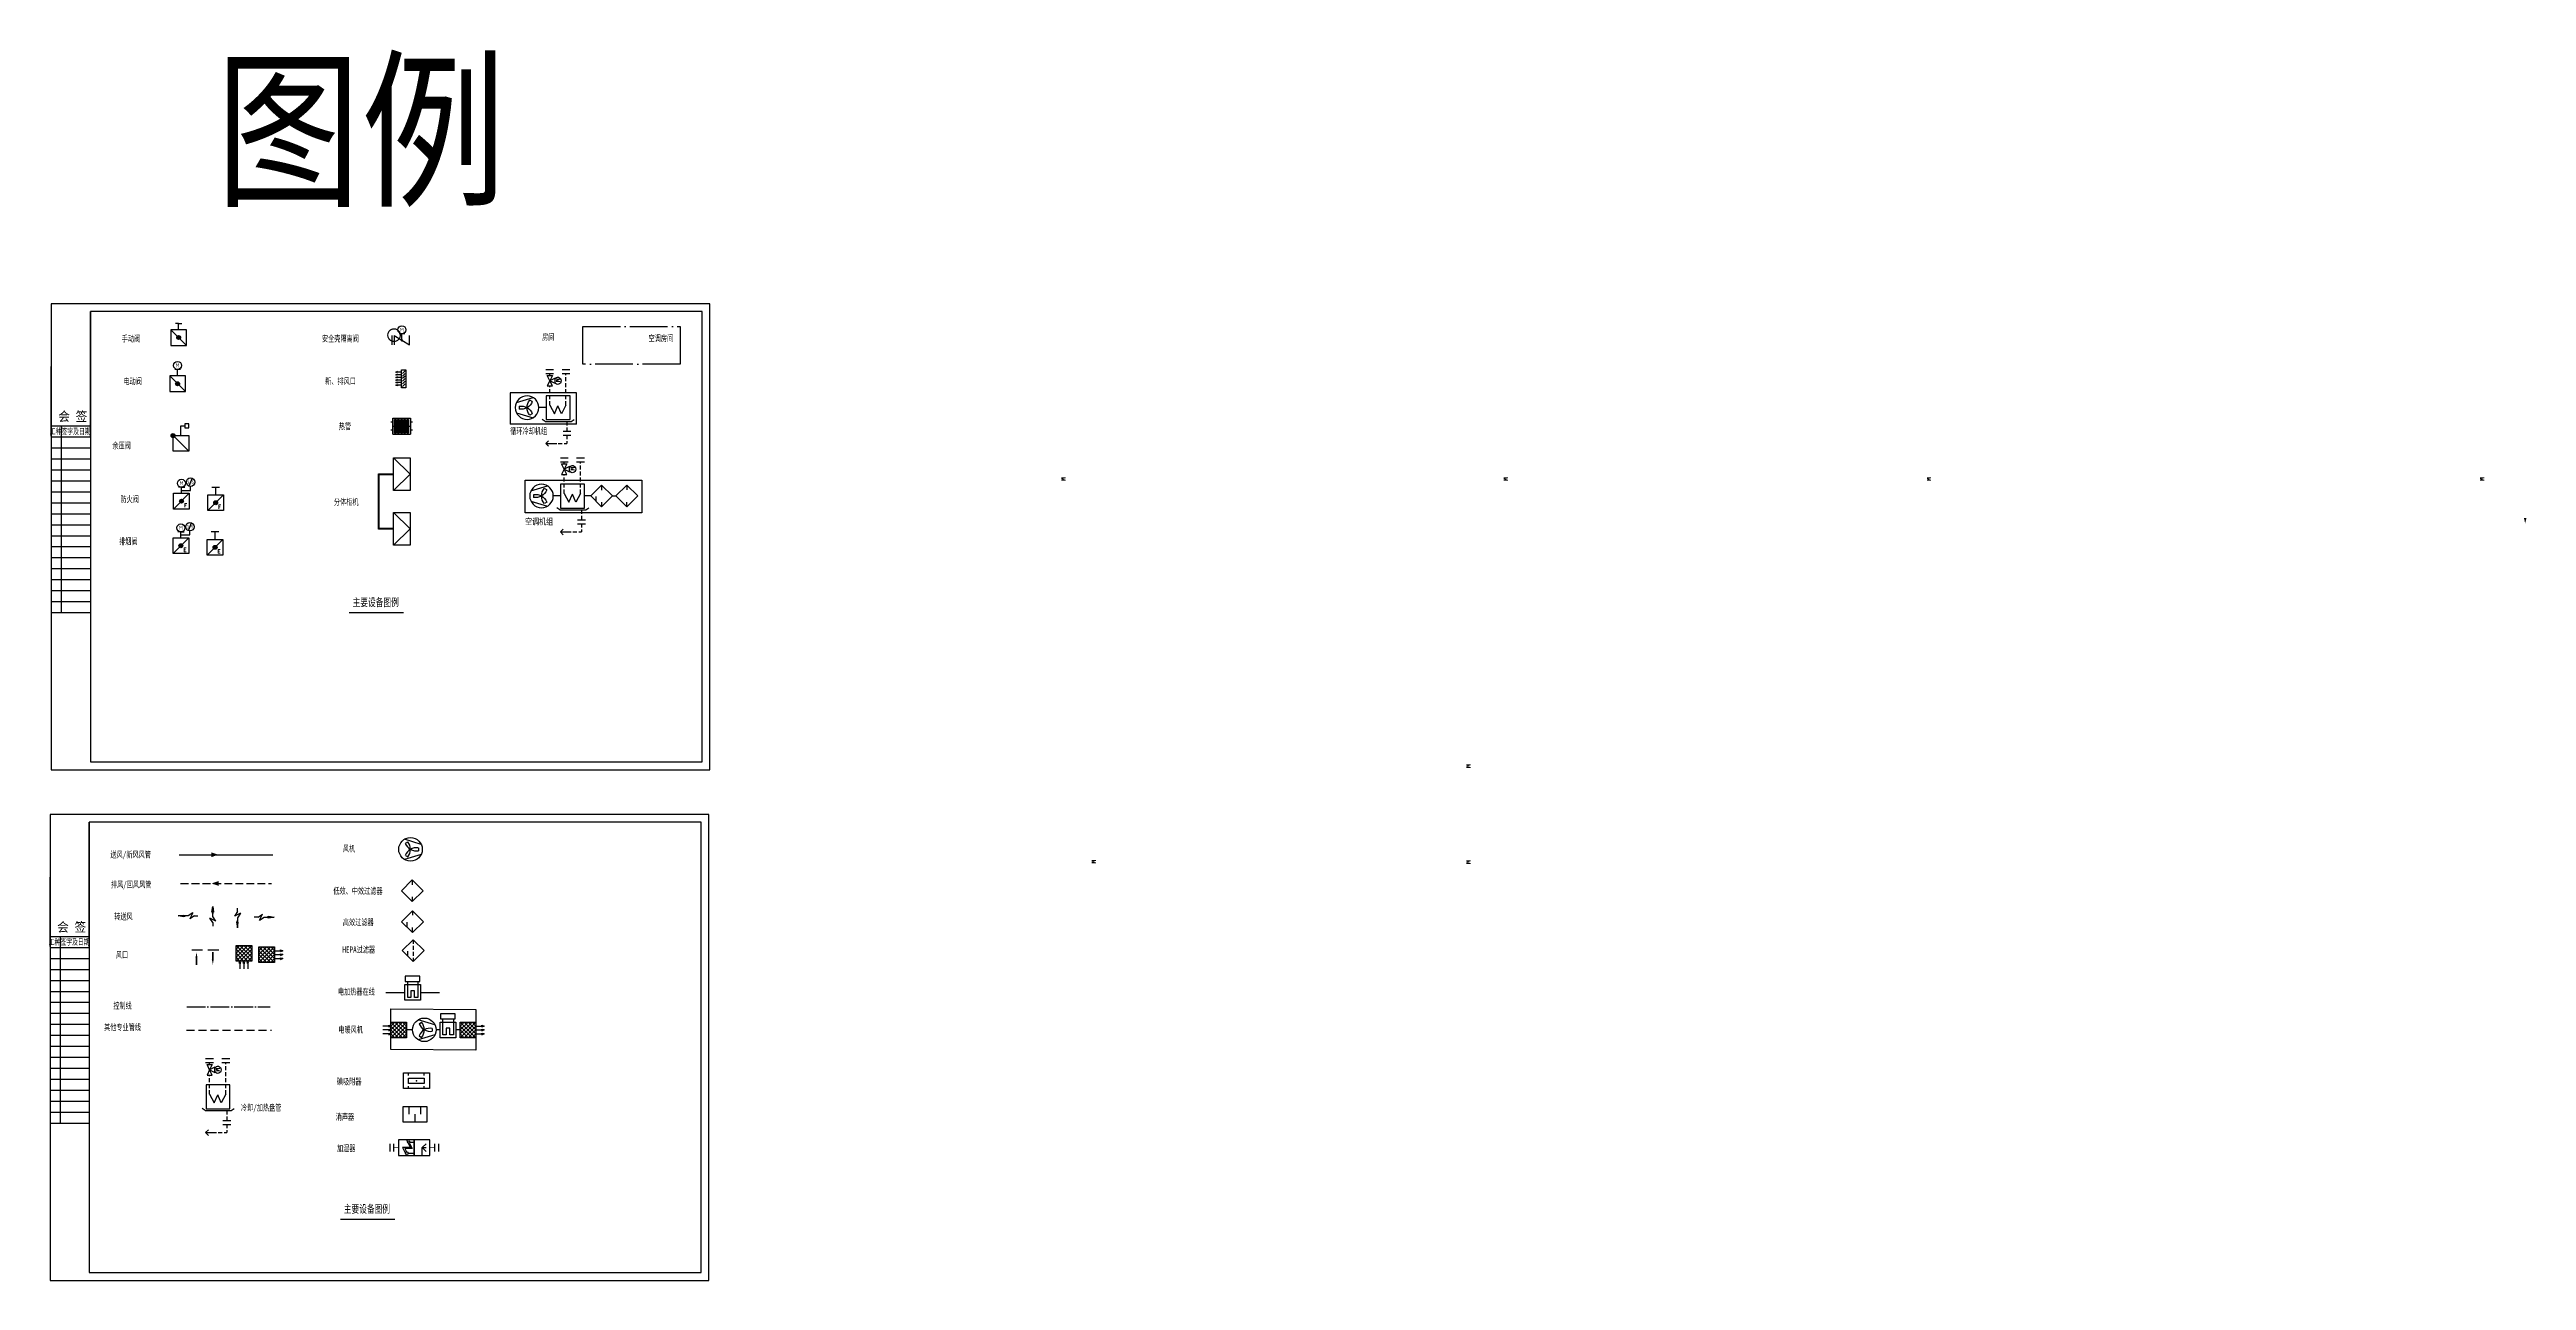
# Model space of a CAD drawing. Header units: inches. Extents: x 1044 to 2623, y -766 to 18.
import ezdxf
from ezdxf.enums import TextEntityAlignment as Align

# ---------------------------------------------------------------- set-up
doc = ezdxf.new("R2010")
doc.units = ezdxf.units.IN
for name, pattern in [('ACAD_ISO04W100', [30, 24, -3, 0, -3]), ('DASHEDX2', [38.1, 25.4, -12.7]), ('DASHEDX3', [7, 5, -2]), ('DASHEDX5', [6, 4, -2])]:
    doc.linetypes.add(name, pattern=pattern)
for name, color, linetype in [('00', 1, 'Continuous'), ('05Basic', 3, 'Continuous'), ('1', 7, 'Continuous'), ('BORDER', 7, 'Continuous'), ('DUCT', 1, 'Continuous'), ('INST', 7, 'Continuous'), ('SB', 3, 'Continuous'), ('TBasic', 2, 'Continuous'), ('V-TXT1', 2, 'Continuous'), ('土建', 4, 'Continuous'), ('通风设备', 3, 'Continuous')]:
    doc.layers.add(name, color=color, linetype=linetype)
doc.styles.add('HW', font='wromans.shx', dxfattribs={"bigfont": 'hztxtc.shx'})
doc.styles.add('HZ', font='txt_____.ttf', dxfattribs={"width": 0.7, "bigfont": 'HZTXT'})
doc.styles.add('ISOCP', font='isocpeur.ttf')
doc.styles.add('ROMAND', font='romand__.ttf', dxfattribs={"width": 0.7, "bigfont": 'OCHINESE.shx'})
doc.styles.add('romans', font='romans.shx', dxfattribs={"width": 0.7, "bigfont": 'hz.shx'})
doc.styles.add('宋体', font='', dxfattribs={"width": 0.7})
doc.styles.get('宋体').set_extended_font_data('SimSun')

# ---------------------------------------------------------------- blocks, each defined once
blk = doc.blocks.new('会签')
at = {"color": 0, "transparency": 33554687}
for p, q in [((3629.7, -1305.7), (3604.7, -1305.7)), ((3611.4, -1424.7), (3611.4, -1305.7)), ((3629.7, -1312.7), (3604.7, -1312.7)), ((3629.7, -1319.7), (3604.7, -1319.7)), ((3629.7, -1326.7), (3604.7, -1326.7)), ((3629.7, -1333.7), (3604.7, -1333.7)), ((3629.7, -1340.7), (3604.7, -1340.7)), ((3629.7, -1347.7), (3604.7, -1347.7)), ((3629.7, -1354.7), (3604.7, -1354.7)), ((3629.7, -1361.7), (3604.7, -1361.7)), ((3629.7, -1368.7), (3604.7, -1368.7)), ((3629.7, -1375.7), (3604.7, -1375.7)), ((3629.7, -1382.7), (3604.7, -1382.7)), ((3629.7, -1389.7), (3604.7, -1389.7)), ((3629.7, -1396.7), (3604.7, -1396.7)), ((3629.7, -1403.7), (3604.7, -1403.7)), ((3629.7, -1410.7), (3604.7, -1410.7)), ((3629.7, -1417.7), (3604.7, -1417.7)), ((3629.7, -1424.7), (3604.7, -1424.7))]:
    blk.add_line(p, q, dxfattribs=at)
for s, height, style, width, p in [('工种签字及日期', 3.8, 'ROMAND', 0.7, (3616.9, -1310.9)), ('会 签  ', 6, 'HZ', 0.9, (3622.2, -1302.5))]:
    blk.add_text(s, height=height, dxfattribs=dict(at, style=style, width=width)).set_placement(p, align=Align.CENTER)
blk = doc.blocks.new('ms1862')
at = {"color": 0, "transparency": 33554687}
for p, q in [((0, 5), (10, 5)), ((0, 2.5), (2.5, 5)), ((0, 0), (5, 5)), ((0, -2.5), (7.5, 5)), ((0, -5), (10, 5)), ((0, 5), (10, -5)), ((0, -5), (0, 5)), ((0, 2.5), (0, 5)), ((0, 2.5), (0, 5)), ((0, 2.5), (7.5, -5)), ((0, 0), (5, -5)), ((10, -2.5), (2.5, 5)), ((2.5, -5), (10, 2.5)), ((5, 5), (10, 0)), ((5, -5), (10, 0)), ((7.5, 5), (10, 2.5)), ((10, 5), (10, -5)), ((10, 2.5), (15, 2.5)), ((10, 0), (15, 0)), ((13.75, 3), (15, 2.5)), ((13.75, 2.5), (13.75, 3)), ((13.75, 2), (15, 2.5)), ((13.75, 2.5), (13.75, 2)), ((13.75, 0.5), (15, 0)), ((13.75, 0), (13.75, 0.5)), ((13.75, 0), (13.75, -0.5)), ((13.75, -0.5), (15, 0)), ((0, -2.5), (2.5, -5)), ((10, -5), (0, -5)), ((7.5, -5), (10, -2.5)), ((10, -2.5), (15, -2.5)), ((13.75, -2), (15, -2.5)), ((13.75, -2.5), (13.75, -2)), ((13.75, -3), (15, -2.5)), ((13.75, -2.5), (13.75, -3))]:
    blk.add_line(p, q, dxfattribs=at)
for p in [(10, 0), (15, 2.5), (15, 0), (10, -2.5), (15, -2.5)]:
    blk.add_point(p, dxfattribs=at)
blk = doc.blocks.new('ms1861')
at = {"color": 0, "transparency": 33554687}
for p, q in [((0, 5), (10, -5)), ((0, -5), (10, 5)), ((0, -2.5), (7.5, 5)), ((0, 0), (5, 5)), ((0, 2.5), (2.5, 5)), ((0, 5), (10, 5)), ((0, -5), (0, 5)), ((0, 2.5), (0, 5)), ((0, 2.5), (0, 5)), ((0, 2.5), (7.5, -5)), ((0, 0), (5, -5)), ((10, -2.5), (2.5, 5)), ((2.5, -5), (10, 2.5)), ((5, 5), (10, 0)), ((5, -5), (10, 0)), ((7.5, 5), (10, 2.5)), ((10, 5), (10, -5)), ((11.25, 3), (10, 2.5)), ((10, 2.5), (15, 2.5)), ((11.25, 2), (10, 2.5)), ((11.25, 0.5), (10, 0)), ((10, 0), (15, 0)), ((11.25, -0.5), (10, 0)), ((11.25, 2.5), (11.25, 3)), ((11.25, 2.5), (11.25, 2)), ((11.25, 0), (11.25, 0.5)), ((11.25, 0), (11.25, -0.5)), ((0, -2.5), (2.5, -5)), ((10, -5), (0, -5)), ((7.5, -5), (10, -2.5)), ((11.25, -2), (10, -2.5)), ((10, -2.5), (15, -2.5)), ((11.25, -3), (10, -2.5)), ((11.25, -2.5), (11.25, -2)), ((11.25, -2.5), (11.25, -3))]:
    blk.add_line(p, q, dxfattribs=at)
for p in [(10, 2.5), (10, 0), (10, -2.5)]:
    blk.add_point(p, dxfattribs=at)
blk = doc.blocks.new('ms1008_k01')
at = {"color": 0, "transparency": 33554687}
for p, q in [((-3.2, 6.8), (-6.4, -3.9)), ((-0.9, 5), (0.9, 5)), ((3.2, 6.8), (6.4, -3.9)), ((-3.9, -3.3), (-4.8, -1.8)), ((3.9, -3.3), (4.8, -1.8))]:
    blk.add_line(p, q, dxfattribs=at)
blk.add_circle((0, 0), 7.5, dxfattribs=at)
for centre, start, end in [((0, -7.5), 90.369, 129.9804), ((-6.5, 3.7), 290.792, 330.369), ((6.5, 3.7), 170.2818, 209.8588), ((-6.5, 3.8), 329.8588, 9.4702), ((0, -7.5), 50.0196, 89.631), ((6.5, 3.7), 209.631, 249.208)]:
    blk.add_arc(centre, 7.5, start, end, dxfattribs=at)
blk = doc.blocks.new('ms1840_k01')
at = {"color": 0, "transparency": 33554687}
for p, q in [((-12.5, 7.5), (12.5, 7.5)), ((-12.5, -7.5), (-12.5, 7.5)), ((-7.5, 5), (-7.5, 7.5)), ((-7.5, 2.5), (7.5, 2.5)), ((-7.5, -2.5), (-7.5, 2.5)), ((7.5, 5), (7.5, 7.5)), ((7.5, 2.5), (7.5, -2.5)), ((12.5, 7.5), (12.5, -7.5)), ((12.5, -7.5), (-12.5, -7.5)), ((7.5, -2.5), (-7.5, -2.5)), ((-7.5, -7.5), (-7.5, -5)), ((7.5, -7.5), (7.5, -5))]:
    blk.add_line(p, q, dxfattribs=at)
blk.add_point((0, 0), dxfattribs=at)
blk = doc.blocks.new('ms0781_k02')
at = {"color": 0, "transparency": 33554687}
for p, q in [((-5, 7.5), (5, 7.5)), ((-5, -7.5), (-5, 7.5)), ((-5, 0), (0, 0)), ((0, 3.75), (5, 3.75)), ((5, 7.5), (5, -7.5)), ((5, -7.5), (-5, -7.5)), ((0, -3.75), (5, -3.75))]:
    blk.add_line(p, q, dxfattribs=at)
blk = doc.blocks.new('ms1845_k02')
at = {"color": 0, "transparency": 33554687}
for p, q in [((5, 5), (-5, 5)), ((-5, 5), (-5, -5)), ((-5, 0), (0, 0)), ((0, 0), (-2.5, -2.5)), ((0, 0), (2.5, -2.5)), ((0, 0), (0, -2.5)), ((5, 0), (5, 5)), ((5, -5), (5, 0)), ((-5, -5), (5, -5))]:
    blk.add_line(p, q, dxfattribs=at)
blk = doc.blocks.new('ms1846_k50')
at = {"color": 0, "transparency": 33554687}
for p, q in [((5, 5), (-5, 5)), ((-5, 5), (-5, -5)), ((0, 2.5), (-5, 0)), ((-0.5, 1), (-2.75, 0)), ((-0.5, -3.75), (-0.5, 1)), ((0, -2.5), (0, 2.5)), ((5, 0), (0, -2.51)), ((5, -5), (5, 5)), ((-5, -5), (5, -5)), ((-3.5, -1), (-3.5, -5)), ((2.75, -2), (-0.5, -3.75)), ((3.5, -2.25), (3.5, -5))]:
    blk.add_line(p, q, dxfattribs=at)
for centre, radius in [((-3.5, -0.25), 0.791), ((3.5, -1.5), 0.75)]:
    blk.add_circle(centre, radius, dxfattribs=at)
blk = doc.blocks.new('ms0205')
at = {"color": 0, "transparency": 33554687}
for p, q in [((-1.25, 2.5), (-1.25, -2.5)), ((1.25, 2.5), (1.25, -2.5))]:
    blk.add_line(p, q, dxfattribs=at)
blk = doc.blocks.new('ms0421')
for p, q in [((0, 6.25), (2.5, 6.25)), ((0, 0), (0, 6.25)), ((2.5, 7.5), (2.5, 5)), ((5, 7.5), (2.5, 7.5)), ((2.5, 5), (5, 5)), ((5, 5), (5, 7.5))]:
    blk.add_line(p, q)
blk = doc.blocks.new('ms1821_k08')
at = {"color": 0, "transparency": 33554687}
for p, q in [((-5, 5), (5, -5)), ((-5, 5), (5, 5)), ((-5, -5), (-5, 5)), ((5, 5), (5, -5)), ((5, -5), (-5, -5))]:
    blk.add_line(p, q, dxfattribs=at)
for radius in [1.25, 1.12, 1, 0.875, 0.75, 0.625, 0.5, 0.375, 0.25, 0.125]:
    blk.add_circle((-5, 5), radius, dxfattribs=at)
blk.add_blockref('ms0421', (0, 5))
blk = doc.blocks.new('ms1401')
at = {"color": 0, "transparency": 33554687}
for p, q in [((10, 0), (0, 0)), ((7.5, 2.5), (10, 0)), ((10, 0), (7.5, -2.5))]:
    blk.add_line(p, q, dxfattribs=at)
blk = doc.blocks.new('A$C429442C1')
blk.add_hatch(color=256).paths.add_polyline_path([(1.5, 0.8, 1), (0, 0.8, 1)], is_closed=False)

msp = doc.modelspace()

# ---------------------------------------------------------------- hatches: boundary and pattern name
h = msp.add_hatch(color=256)
h.paths.add_polyline_path([(2623.4, -280.5), (2622.6, -283.8), (2622.6, -280.5)], is_closed=False)
h.paths.add_polyline_path([(2622.6, -280.5), (2622.6, -283.8), (2621.8, -280.5)], is_closed=False)

# ---------------------------------------------------------------- linework, layer by layer
at = {"color": 3, "linetype": 'DASHEDX2', "ltscale": 0.1}
for p, q in [((1363.3, -189.6), (1363.3, -188.4)), ((1363.3, -189.6), (1363.3, -188.4)), ((1373.7, -208.5), (1373.7, -188.4)), ((1363.3, -208.5), (1363.3, -196.3)), ((1374.3, -218.9), (1374.3, -225.2)), ((1368.8, -232.9), (1374.3, -232.9)), ((1374.3, -227.7), (1374.3, -232.9)), ((1372.6, -245.9), (1372.6, -244.7)), ((1372.6, -245.9), (1372.6, -244.7)), ((1372.6, -264.8), (1372.6, -252.6)), ((1383, -264.8), (1383, -244.7)), ((1383.6, -275.2), (1383.6, -281.5)), ((1383.6, -284), (1383.6, -289.2)), ((1378, -289.2), (1383.6, -289.2)), ((1146.5, -628.8), (1146.5, -627.5)), ((1146.5, -628.8), (1146.5, -627.5)), ((1156.9, -647.6), (1156.9, -627.5)), ((1146.5, -647.6), (1146.5, -635.4)), ((1157.5, -658), (1157.5, -664.3)), ((1152, -672.1), (1157.5, -672.1)), ((1157.5, -666.8), (1157.5, -672.1))]:
    msp.add_line(p, q, dxfattribs=at)
at = {"color": 3}
for p, q in [((1376.3, -202.5), (1361.1, -202.5)), ((1361.1, -202.5), (1361.1, -217.7)), ((1376.3, -217.7), (1376.3, -202.5)), ((1360.5, -218.9), (1358.6, -217.6)), ((1360.5, -218.9), (1377, -218.9)), ((1361.1, -217.7), (1376.3, -217.7)), ((1363.3, -208.5), (1366.3, -214)), ((1366.3, -214), (1368.5, -209)), ((1370.8, -214), (1368.5, -209)), ((1373.7, -208.5), (1370.8, -214)), ((1377, -218.9), (1378.9, -217.6)), ((1254.1, -287.6), (1254.1, -252.2)), ((1254.1, -252.2), (1263.7, -252.2)), ((1263.7, -242.1), (1274.4, -252.4)), ((1274.4, -252.4), (1263.7, -262.8)), ((1254.6, -287.1), (1254.6, -252.7)), ((1254.6, -252.7), (1263.7, -252.7)), ((1385.5, -258.8), (1370.3, -258.8)), ((1370.3, -258.8), (1370.3, -274.1)), ((1372.6, -264.8), (1375.5, -270.3)), ((1375.5, -270.3), (1377.8, -265.3)), ((1380, -270.3), (1377.8, -265.3)), ((1383, -264.8), (1380, -270.3)), ((1385.5, -274.1), (1385.5, -258.8)), ((1263.7, -277), (1274.4, -287.3)), ((1369.7, -275.2), (1367.8, -274)), ((1369.7, -275.2), (1386.3, -275.2)), ((1370.3, -274.1), (1385.5, -274.1)), ((1386.3, -275.2), (1388.2, -274)), ((1263.7, -287.6), (1254.1, -287.6)), ((1263.7, -287.1), (1254.6, -287.1)), ((1274.4, -287.3), (1263.7, -297.7)), ((1159.5, -641.6), (1144.3, -641.6)), ((1144.3, -641.6), (1144.3, -656.9)), ((1159.5, -656.9), (1159.5, -641.6)), ((1143.7, -658), (1141.8, -656.8)), ((1143.7, -658), (1160.2, -658)), ((1144.3, -656.9), (1159.5, -656.9)), ((1146.5, -647.6), (1149.5, -653.2)), ((1149.5, -653.2), (1151.7, -648.1)), ((1154, -653.2), (1151.7, -648.1)), ((1156.9, -647.6), (1154, -653.2)), ((1160.2, -658), (1162.2, -656.8))]:
    msp.add_line(p, q, dxfattribs=at)
for p, q in [((1363.3, -193), (1361.7, -189.6)), ((1361.7, -189.6), (1365, -189.6)), ((1363.3, -193), (1361.7, -196.3)), ((1361.7, -196.3), (1365, -196.3)), ((1365, -189.6), (1363.3, -193)), ((1366.7, -191.3), (1363.3, -193)), ((1365, -196.3), (1363.3, -193)), ((1363.3, -193), (1366.7, -194.6)), ((1366.7, -194.8), (1366.7, -191.1)), ((1372.6, -249.3), (1370.9, -245.9)), ((1370.9, -245.9), (1374.2, -245.9)), ((1372.6, -249.3), (1370.9, -252.6)), ((1370.9, -252.6), (1374.2, -252.6)), ((1374.2, -245.9), (1372.6, -249.3)), ((1375.9, -247.6), (1372.6, -249.3)), ((1374.2, -252.6), (1372.6, -249.3)), ((1372.6, -249.3), (1375.9, -250.9)), ((1375.9, -251.1), (1375.9, -247.4)), ((1146.5, -632.1), (1144.9, -628.8)), ((1144.9, -628.8), (1148.2, -628.8)), ((1148.2, -628.8), (1146.5, -632.1)), ((1149.9, -630.4), (1146.5, -632.1)), ((1149.9, -633.9), (1149.9, -630.2)), ((1146.5, -632.1), (1144.9, -635.4)), ((1144.9, -635.4), (1148.2, -635.4)), ((1148.2, -635.4), (1146.5, -632.1)), ((1146.5, -632.1), (1149.9, -633.8))]:
    msp.add_line(p, q)
at = {"color": 1}
for p, q in [((1126.5, -534), (1130.1, -533.5)), ((1132.8, -534), (1126.5, -534)), ((1130.1, -534.6), (1126.5, -534)), ((1130.1, -533.5), (1130.1, -534.6)), ((1135.8, -532.1), (1132.8, -534)), ((1135.8, -532.1), (1133.9, -535.9)), ((1136.8, -534), (1133.9, -535.9)), ((1136.8, -534), (1139.1, -534)), ((1150.5, -537.3), (1146.6, -535.4)), ((1148.5, -538.3), (1146.6, -535.4)), ((1147.9, -531.7), (1148.5, -528)), ((1149, -531.7), (1147.9, -531.7)), ((1148.5, -534.4), (1148.5, -528)), ((1148.5, -528), (1149, -531.7)), ((1150.5, -537.3), (1148.5, -534.4)), ((1164.3, -531.3), (1162.3, -534.2)), ((1166.2, -532.3), (1162.3, -534.2)), ((1164.3, -531.3), (1164.3, -529)), ((1166.2, -532.3), (1164.3, -535.2)), ((1164.3, -535.2), (1164.3, -541.6)), ((1177.4, -534.9), (1175, -534.9)), ((1177.4, -534.9), (1180.3, -532.9)), ((1178.4, -536.8), (1180.3, -532.9)), ((1178.4, -536.8), (1181.3, -534.9)), ((1181.3, -534.9), (1187.7, -534.9)), ((1184, -535.4), (1184, -534.2)), ((1184, -534.2), (1187.7, -534.9)), ((1187.7, -534.9), (1184, -535.4)), ((1148.5, -538.3), (1148.5, -540.6)), ((1164.8, -537.9), (1163.7, -537.9)), ((1163.7, -537.9), (1164.3, -541.6)), ((1164.3, -541.6), (1164.8, -537.9))]:
    msp.add_line(p, q, dxfattribs=at)
at = {"color": 3}
for points in [[(1263.7, -242.1), (1274.4, -242.1), (1274.4, -262.8), (1263.7, -262.8)], [(1263.7, -277), (1274.4, -277), (1274.4, -297.7), (1263.7, -297.7)]]:
    msp.add_lwpolyline(points, close=True, dxfattribs=at)
msp.add_lwpolyline([(1347.6, -256.4), (1422.1, -256.4), (1422.1, -277.2), (1347.6, -277.2)], close=True)
at = {"extrusion": (0, 0, -1)}
for centre in [(1368.5, -193), (1377.8, -249.3), (1151.8, -632.1)]:
    msp.add_ellipse(centre, major_axis=(0, -2.29), ratio=0.910813, start_param=2.028242, end_param=7.396536, dxfattribs=at)
at = {"color": 1}
for points in [[(1147.6, -493.5), (1147.6, -496.6), (1152, -495)], [(1152.3, -511.8), (1152.3, -514.9), (1147.9, -513.3)], [(1130.1, -533.5), (1130.1, -534.5), (1126.5, -534)], [(1131.1, -533.4), (1131.1, -534.7), (1127.4, -534)], [(1149.2, -532.6), (1147.9, -532.6), (1148.5, -528.9)], [(1149, -531.7), (1148, -531.7), (1148.5, -528)], [(1183.1, -535.5), (1183.1, -534.2), (1186.7, -534.9)], [(1184, -535.4), (1184, -534.4), (1187.7, -534.9)], [(1164.9, -537), (1163.6, -537), (1164.3, -540.7)], [(1164.8, -537.9), (1163.8, -537.9), (1164.3, -541.6)], [(1138.8, -560.9), (1137.5, -560.9), (1138.2, -557.2)], [(1149.2, -561.4), (1147.9, -561.4), (1148.6, -565.1)]]:
    msp.add_solid(points, dxfattribs=at)
at = {"layer": '00', "color": 1, "linetype": 'Continuous'}
for p, q in [((1070.5, -228.2), (1070.5, -148.9)), ((1069.8, -553.6), (1069.8, -474.3))]:
    msp.add_line(p, q, dxfattribs=at)
at = {"layer": '1', "color": 7, "linetype": 'Continuous'}
for points in [[(1045.5, -228.2), (1045.5, -183.9)], [(1044.8, -553.6), (1044.8, -509.3)]]:
    msp.add_lwpolyline(points, dxfattribs=at)
at = {"layer": 'BORDER', "color": 7, "linetype": 'Continuous'}
for points in [[(1045.5, -440.9), (1465.5, -440.9), (1465.5, -143.9), (1045.5, -143.9)], [(1044.8, -766.3), (1464.8, -766.3), (1464.8, -469.3), (1044.8, -469.3)]]:
    msp.add_lwpolyline(points, close=True, dxfattribs=at)
at = {"layer": 'BORDER', "color": 1, "linetype": 'Continuous'}
for points in [[(1070.5, -435.9), (1460.5, -435.9), (1460.5, -148.9), (1070.5, -148.9)], [(1069.8, -761.3), (1459.8, -761.3), (1459.8, -474.3), (1069.8, -474.3)]]:
    msp.add_lwpolyline(points, close=True, dxfattribs=at)
at = {"layer": 'DUCT', "color": 1, "linetype": 'ByBlock'}
for p, q in [((1138.2, -560.9), (1138.2, -565.2)), ((1148.5, -561.4), (1148.5, -557.1))]:
    msp.add_line(p, q, dxfattribs=at)
at = {"layer": 'DUCT', "color": 2, "linetype": 'ACAD_ISO04W100', "ltscale": 0.5}
msp.add_line((1132, -591.9), (1185.2, -591.9), dxfattribs=at)
at = {"layer": 'DUCT', "color": 3, "linetype": 'DASHEDX2', "ltscale": 0.2}
msp.add_line((1131.9, -606.8), (1186, -606.8), dxfattribs=at)
at = {"layer": 'DUCT', "color": 1, "linetype": 'ByBlock'}
for points in [[(1127.2, -495.1), (1186.9, -495.1)], [(1135.2, -555.7), (1142.1, -555.7)], [(1135.2, -555.7), (1142.1, -555.7)], [(1138.2, -565.2), (1138.2, -560.9)], [(1145.5, -555.7), (1152.5, -555.7)], [(1145.5, -555.7), (1152.5, -555.7)], [(1148.5, -557.1), (1148.5, -561.4)]]:
    msp.add_lwpolyline(points, dxfattribs=at)
at = {"layer": 'DUCT', "color": 1, "linetype": 'DASHEDX3'}
msp.add_lwpolyline([(1128, -513.3), (1186, -513.3)], dxfattribs=at)
at = {"layer": 'INST', "color": 1}
for p, q in [((1361.1, -210.1), (1356.4, -210.1)), ((1370.3, -266.4), (1365.6, -266.4)), ((1389.5, -266.4), (1385.5, -266.4)), ((1403.4, -266.4), (1405.5, -266.4))]:
    msp.add_line(p, q, dxfattribs=at)
at = {"layer": 'V-TXT1'}
for p, q in [((1235.4, -340.6), (1270.1, -340.6)), ((1229.9, -727.2), (1264.5, -727.2))]:
    msp.add_line(p, q, dxfattribs=at)
at = {"layer": '土建', "color": 0, "linetype": 'ACAD_ISO04W100', "transparency": 33554687}
for p, q in [((1384.4, -182.4), (1384.4, -158.3)), ((1384.4, -158.3), (1446.4, -158.3)), ((1446.4, -158.3), (1446.4, -182.4)), ((1446.4, -182.4), (1384.4, -182.4))]:
    msp.add_line(p, q, dxfattribs=at)
at = {"layer": '通风设备', "color": 3, "linetype": 'Continuous'}
for p, q in [((1126.8, -156.5), (1124.7, -156.5)), ((1126.8, -156.5), (1128.9, -156.5)), ((1121.8, -160.4), (1121.8, -170.4)), ((1121.8, -160.4), (1131.8, -170.4)), ((1131.8, -160.4), (1121.8, -160.4)), ((1121.8, -170.4), (1131.8, -170.4)), ((1131.8, -170.4), (1131.8, -160.4)), ((1121.1, -189.9), (1121.1, -199.9)), ((1121.1, -189.9), (1131.1, -199.9)), ((1131.1, -189.9), (1121.1, -189.9)), ((1121.1, -199.9), (1131.1, -199.9)), ((1131.1, -199.9), (1131.1, -189.9)), ((1128.6, -260.8), (1126.6, -260.8)), ((1128.6, -260.8), (1130.7, -260.8)), ((1128.2, -289.2), (1126.2, -289.2)), ((1128.2, -289.2), (1130.3, -289.2))]:
    msp.add_line(p, q, dxfattribs=at)
at = {"layer": '通风设备', "color": 3}
for p, q in [((1126.8, -160.4), (1126.8, -156.5)), ((1262.9, -170.1), (1262.9, -164.1)), ((1264.1, -164.1), (1264.1, -170.1)), ((1264.1, -164.2), (1273.9, -170.1)), ((1269.1, -163.1), (1267.4, -163.1)), ((1269.1, -167.2), (1269.1, -163.1)), ((1270.9, -163.1), (1269.1, -163.1)), ((1273.9, -170.1), (1273.9, -164.1)), ((1126.1, -185.7), (1124.4, -185.7)), ((1126.1, -189.9), (1126.1, -185.7)), ((1127.9, -185.7), (1126.1, -185.7)), ((1266.3, -187.1), (1265.5, -187.5)), ((1268.2, -187.5), (1265.5, -187.5)), ((1266.3, -187.8), (1265.5, -187.5)), ((1266.3, -188.8), (1265.5, -189.1)), ((1268.2, -189.1), (1265.5, -189.1)), ((1266.3, -189.5), (1265.5, -189.1)), ((1266.3, -187.5), (1266.3, -187.1)), ((1266.3, -187.5), (1266.3, -187.8)), ((1266.3, -189.1), (1266.3, -188.8)), ((1266.3, -189.1), (1266.3, -189.5)), ((1268.8, -185.9), (1271.7, -185.9)), ((1268.8, -197.4), (1268.8, -185.9)), ((1271.1, -186.6), (1269.4, -188.3)), ((1271.1, -188.3), (1269.4, -190)), ((1271.7, -185.9), (1271.7, -197.4)), ((1266.3, -190.5), (1265.5, -190.8)), ((1268.2, -190.8), (1265.5, -190.8)), ((1266.3, -191.1), (1265.5, -190.8)), ((1266.3, -192.1), (1265.5, -192.5)), ((1268.2, -192.5), (1265.5, -192.5)), ((1266.3, -192.8), (1265.5, -192.5)), ((1266.3, -193.8), (1265.5, -194.1)), ((1268.2, -194.1), (1265.5, -194.1)), ((1266.3, -194.5), (1265.5, -194.1)), ((1266.3, -195.5), (1265.5, -195.8)), ((1268.2, -195.8), (1265.5, -195.8)), ((1266.3, -196.1), (1265.5, -195.8)), ((1266.3, -190.8), (1266.3, -190.5)), ((1266.3, -190.8), (1266.3, -191.1)), ((1266.3, -192.5), (1266.3, -192.1)), ((1266.3, -192.5), (1266.3, -192.8)), ((1266.3, -194.1), (1266.3, -193.8)), ((1266.3, -194.1), (1266.3, -194.5)), ((1266.3, -195.8), (1266.3, -195.5)), ((1266.3, -195.8), (1266.3, -196.1)), ((1271.7, -197.4), (1268.8, -197.4)), ((1271.1, -190), (1269.4, -191.6)), ((1271.1, -191.6), (1269.4, -193.3)), ((1271.1, -193.3), (1269.4, -195)), ((1271.1, -195), (1269.4, -196.6)), ((1338.2, -200.6), (1338.2, -220.7)), ((1380.5, -200.6), (1338.2, -200.6)), ((1380.5, -220.7), (1380.5, -200.6)), ((1263.4, -216.7), (1274.6, -216.7)), ((1263.4, -227.1), (1263.4, -216.7)), ((1264.4, -226.3), (1264.4, -217.6)), ((1264.4, -217.6), (1264.4, -226.3)), ((1265.4, -217.6), (1264.4, -217.6)), ((1265.4, -226.3), (1265.4, -217.6)), ((1265.4, -217.6), (1265.4, -226.3)), ((1266.4, -226.3), (1266.4, -217.6)), ((1266.4, -217.6), (1266.4, -226.3)), ((1267.4, -217.6), (1266.4, -217.6)), ((1267.4, -226.3), (1267.4, -217.6)), ((1267.4, -217.6), (1267.4, -226.3)), ((1268.4, -226.3), (1268.4, -217.6)), ((1268.4, -217.6), (1268.4, -226.3)), ((1269.4, -217.6), (1268.4, -217.6)), ((1269.4, -226.3), (1269.4, -217.6)), ((1269.4, -217.6), (1269.4, -226.3)), ((1270.4, -226.3), (1270.4, -217.6)), ((1270.4, -217.6), (1270.4, -226.3)), ((1271.4, -217.6), (1270.4, -217.6)), ((1271.4, -226.3), (1271.4, -217.6)), ((1271.4, -217.6), (1271.4, -226.3)), ((1272.4, -226.3), (1272.4, -217.6)), ((1272.4, -217.6), (1272.4, -226.3)), ((1273.4, -217.6), (1272.4, -217.6)), ((1273.4, -226.3), (1273.4, -217.6)), ((1273.4, -217.6), (1273.4, -226.3)), ((1274.6, -216.7), (1274.6, -227.1)), ((1380.5, -220.7), (1338.2, -220.7)), ((1263.4, -227.1), (1274.6, -227.1)), ((1265.4, -226.3), (1264.4, -226.3)), ((1267.4, -226.3), (1266.4, -226.3)), ((1269.4, -226.3), (1268.4, -226.3)), ((1271.4, -226.3), (1270.4, -226.3)), ((1273.4, -226.3), (1272.4, -226.3)), ((1123.6, -264.7), (1133.6, -264.7)), ((1123.6, -274.7), (1133.6, -264.7)), ((1123.6, -274.7), (1123.6, -264.7)), ((1128.6, -264.7), (1128.6, -260.8)), ((1128.6, -262.8), (1134.4, -262.8)), ((1135.2, -255.4), (1133.5, -259.8)), ((1133.6, -264.7), (1133.6, -274.7)), ((1134.4, -262.8), (1134.4, -260.3)), ((1145.4, -265.7), (1155.4, -265.7)), ((1145.4, -275.7), (1155.4, -265.7)), ((1145.4, -275.7), (1145.4, -265.7)), ((1147.9, -260.7), (1152.9, -260.7)), ((1150.4, -265.7), (1150.4, -260.7)), ((1155.4, -265.7), (1155.4, -275.7)), ((1133.6, -274.7), (1123.6, -274.7)), ((1134.8, -283.8), (1133.1, -288.2)), ((1155.4, -275.7), (1145.4, -275.7)), ((1123.2, -293.1), (1133.2, -293.1)), ((1123.2, -303.1), (1133.2, -293.1)), ((1123.2, -303.1), (1123.2, -293.1)), ((1128.2, -293.1), (1128.2, -289.2)), ((1128.2, -291.2), (1134, -291.2)), ((1133.2, -293.1), (1133.2, -303.1)), ((1134, -291.2), (1134, -288.7)), ((1145, -294.1), (1155, -294.1)), ((1145, -304.1), (1155, -294.1)), ((1145, -304.1), (1145, -294.1)), ((1147.5, -289.1), (1152.5, -289.1)), ((1150, -294.1), (1150, -289.1)), ((1155, -294.1), (1155, -304.1)), ((1133.2, -303.1), (1123.2, -303.1)), ((1155, -304.1), (1145, -304.1)), ((1272.8, -586), (1272.8, -576.1)), ((1274.9, -581.7), (1274.9, -586)), ((1277.2, -581.7), (1274.9, -581.7)), ((1277.2, -586), (1277.2, -581.7)), ((1279.3, -575.8), (1279.3, -586)), ((1274.9, -586), (1272.8, -586)), ((1279.3, -586), (1277.2, -586)), ((1295.3, -609.9), (1295.3, -600)), ((1301.9, -599.7), (1301.9, -609.9)), ((1297.4, -609.9), (1295.3, -609.9)), ((1297.4, -605.5), (1297.4, -609.9)), ((1299.7, -605.5), (1297.4, -605.5)), ((1299.7, -609.9), (1299.7, -605.5)), ((1301.9, -609.9), (1299.7, -609.9))]:
    msp.add_line(p, q, dxfattribs=at)
at = {"layer": '通风设备'}
for p, q in [((1263.4, -219.3), (1262.1, -219.3)), ((1275.9, -219.3), (1274.6, -219.3)), ((1263.4, -224.5), (1262.1, -224.5)), ((1263.4, -221.9), (1264.4, -221.9)), ((1273.4, -221.9), (1274.6, -221.9)), ((1275.9, -224.5), (1274.6, -224.5)), ((1393, -269.9), (1393, -266.8)), ((1272.4, -541.1), (1272.4, -538)), ((1280.6, -572.5), (1271.2, -572.5)), ((1271.2, -572.5), (1271.2, -575.8)), ((1271.2, -575.8), (1280.6, -575.8)), ((1272.8, -576.1), (1272.8, -575.8)), ((1280.6, -575.8), (1280.6, -572.5)), ((1303.1, -596.4), (1293.8, -596.4)), ((1293.8, -596.4), (1293.8, -599.7)), ((1293.8, -599.7), (1303.1, -599.7)), ((1295.3, -600), (1295.3, -599.7)), ((1303.1, -599.7), (1303.1, -596.4)), ((1275.9, -606.6), (1272, -606.6))]:
    msp.add_line(p, q, dxfattribs=at)
at = {"layer": '通风设备', "color": 3, "linetype": 'ByBlock'}
for p, q in [((1396.4, -259.5), (1396.4, -262.6)), ((1412.4, -259.5), (1412.4, -262.4)), ((1396.4, -270.3), (1396.4, -273.4)), ((1412.4, -273.4), (1412.4, -270.3)), ((1275.7, -511), (1275.7, -514.1)), ((1275.7, -521.8), (1275.7, -524.9)), ((1275.9, -530.7), (1275.9, -533.6)), ((1275.9, -544.6), (1275.9, -541.5)), ((1272.8, -559.6), (1272.8, -556.5))]:
    msp.add_line(p, q, dxfattribs=at)
at = {"layer": '通风设备', "color": 3, "linetype": 'DASHEDX2', "ltscale": 0.1}
msp.add_line((1276.3, -549.2), (1276.3, -563), dxfattribs=at)
at = {"layer": '通风设备', "color": 3}
for points, const_width in [([(1264.1, -164.3, 1), (1264.1, -163.5, 1)], 8), ([(1268.7, -167.2, 1), (1269.5, -167.2, 1)], 0.75)]:
    msp.add_lwpolyline(points, format="xyb", close=True, dxfattribs=dict(at, const_width=const_width))
at = {"layer": '通风设备', "color": 3, "linetype": 'ByBlock'}
for points in [[(1389.5, -266.4), (1396.4, -273.4), (1403.4, -266.4), (1396.4, -259.5)], [(1419.4, -266.4), (1412.4, -259.5), (1405.5, -266.4), (1412.4, -273.4)], [(1268.8, -518), (1275.7, -524.9), (1282.6, -518), (1275.7, -511)], [(1282.8, -537.7), (1275.9, -530.7), (1268.9, -537.7), (1275.9, -544.6)], [(1283.2, -556.1), (1276.3, -549.2), (1269.3, -556.1), (1276.3, -563)]]:
    msp.add_lwpolyline(points, close=True, dxfattribs=at)
at = {"layer": '通风设备', "color": 1, "linetype": 'ByBlock'}
for points in [[(1258.9, -582.8), (1270.9, -582.8)], [(1280.9, -582.8), (1293, -582.8)]]:
    msp.add_lwpolyline(points, dxfattribs=at)
at = {"layer": '通风设备'}
for points in [[(1270.9, -577.8), (1280.9, -577.8), (1280.9, -587.8), (1270.9, -587.8)], [(1293.5, -601.7), (1303.5, -601.7), (1303.5, -611.7), (1293.5, -611.7)]]:
    msp.add_lwpolyline(points, close=True, dxfattribs=at)
at = {"layer": '通风设备', "color": 3}
msp.add_lwpolyline([(1262, -593.3), (1316.3, -593.7), (1316.3, -619.6), (1262, -619.2)], close=True, dxfattribs=at)
at = {"layer": '通风设备'}
for points in [[(1293.5, -606.7), (1290.9, -606.7)], [(1306.3, -606.7), (1303.5, -606.7)]]:
    msp.add_lwpolyline(points, dxfattribs=at)
at = {"layer": '通风设备', "color": 3, "linetype": 'DASHEDX5', "const_width": 0.5}
for points in [[(1263.8, -681.7), (1267, -681.7)], [(1290.1, -681.7), (1287, -681.7)]]:
    msp.add_lwpolyline(points, dxfattribs=at)
at = {"layer": '通风设备', "color": 3, "linetype": 'Continuous'}
for centre, radius in [((1126.8, -165.4), 1.25), ((1126.8, -165.4), 1.12), ((1126.8, -165.4), 1), ((1126.8, -165.4), 0.875), ((1126.8, -165.4), 0.75), ((1126.8, -165.4), 0.625), ((1126.8, -165.4), 0.5), ((1126.8, -165.4), 0.375), ((1126.8, -165.4), 0.25), ((1126.8, -165.4), 0.125), ((1126.1, -194.9), 1.25), ((1126.1, -194.9), 1.12), ((1126.1, -194.9), 1), ((1126.1, -194.9), 0.875), ((1126.1, -194.9), 0.75), ((1126.1, -194.9), 0.625), ((1126.1, -194.9), 0.5), ((1126.1, -194.9), 0.375), ((1126.1, -194.9), 0.25), ((1126.1, -194.9), 0.125)]:
    msp.add_circle(centre, radius, dxfattribs=at)
at = {"layer": '通风设备', "color": 3}
for centre, radius in [((1269.1, -160.5), 2.56), ((1126.1, -183.2), 2.56), ((1128.6, -258.3), 2.56), ((1134.4, -257.6), 2.7), ((1128.2, -286.7), 2.56), ((1128.6, -269.7), 1.25), ((1128.6, -269.7), 1.12), ((1128.6, -269.7), 1), ((1128.6, -269.7), 0.875), ((1128.6, -269.7), 0.75), ((1128.6, -269.7), 0.625), ((1128.6, -269.7), 0.5), ((1128.6, -269.7), 0.375), ((1128.6, -269.7), 0.25), ((1128.6, -269.7), 0.125), ((1134, -286), 2.7), ((1150.4, -270.7), 1.25), ((1150.4, -270.7), 1.12), ((1150.4, -270.7), 1), ((1150.4, -270.7), 0.875), ((1150.4, -270.7), 0.75), ((1150.4, -270.7), 0.625), ((1150.4, -270.7), 0.5), ((1150.4, -270.7), 0.375), ((1150.4, -270.7), 0.25), ((1150.4, -270.7), 0.125), ((1128.2, -298.1), 1.25), ((1128.2, -298.1), 1.12), ((1128.2, -298.1), 1), ((1128.2, -298.1), 0.875), ((1128.2, -298.1), 0.75), ((1128.2, -298.1), 0.625), ((1128.2, -298.1), 0.5), ((1128.2, -298.1), 0.375), ((1128.2, -298.1), 0.25), ((1128.2, -298.1), 0.125), ((1150, -299.1), 1.25), ((1150, -299.1), 1.12), ((1150, -299.1), 1), ((1150, -299.1), 0.875), ((1150, -299.1), 0.75), ((1150, -299.1), 0.625), ((1150, -299.1), 0.5), ((1150, -299.1), 0.375), ((1150, -299.1), 0.25), ((1150, -299.1), 0.125)]:
    msp.add_circle(centre, radius, dxfattribs=at)
for p in [(1265.5, -187.5), (1265.5, -189.1), (1265.5, -190.8), (1265.5, -192.5), (1265.5, -194.1), (1265.5, -195.8)]:
    msp.add_point(p, dxfattribs=at)

# ---------------------------------------------------------------- block references
at = {"linetype": 'DASHEDX2', "xscale": 0.416666675, "yscale": 0.416666675, "zscale": 0.416666675, "rotation": 90}
for p in [(1363.7, -193.3), (1372.9, -249.6), (1146.9, -632.4)]:
    msp.add_blockref('A$C429442C1', p, dxfattribs=at)
at = {"color": 0, "transparency": 33554687}
for p in [(-2559.2, 1083.8), (-2559.9, 758.4)]:
    msp.add_blockref('会签', p, dxfattribs=at)
at = {"layer": '05Basic', "color": 3}
for name, p, rotation in [('ms0205', (1363.3, -187.2), 270.000000505261), ('ms0205', (1373.7, -187.2), 270.000000505261), ('ms0205', (1374.3, -226.4), 90), ('ms0205', (1372.6, -243.5), 270.000000505261), ('ms0205', (1383, -243.5), 270.000000505261), ('ms0205', (1383.6, -282.8), 90), ('ms1861', (1168.4, -552.8), 269.999985470373), ('ms0205', (1146.5, -626.3), 270.000000505261), ('ms0205', (1156.9, -626.3), 270.000000505261), ('ms0205', (1157.5, -665.6), 90), ('ms0205', (1262.6, -681.7), 5.048428659e-07)]:
    msp.add_blockref(name, p, dxfattribs=dict(at, rotation=rotation))
at = {"layer": '05Basic', "color": 7, "xscale": -0.7, "yscale": 0.7, "zscale": 0.7}
for p in [(1367.8, -233), (1377.1, -289.3), (1151, -672.1)]:
    msp.add_blockref('ms1401', p, dxfattribs=at)
at = {"layer": '05Basic', "color": 3}
msp.add_blockref('ms1862', (1178, -558.7), dxfattribs=at)
at = {"layer": '通风设备', "color": 3, "xscale": -1, "rotation": 90}
for p in [(1348.9, -210.1), (1358.1, -266.4)]:
    msp.add_blockref('ms1008_k01', p, dxfattribs=at)
at = {"layer": '通风设备', "color": 3}
for name, p in [('ms1821_k08', (1128.2, -232.9)), ('ms1862', (1306.3, -606.7))]:
    msp.add_blockref(name, p, dxfattribs=at)
for name, p, rotation in [('ms1008_k01', (1274.6, -491.6), 270), ('ms1008_k01', (1283.4, -606.6), 270), ('ms1861', (1272, -606.7), 179.999985470373), ('ms0781_k02', (1277.5, -660.4), 90), ('ms1846_k50', (1272, -681.7), 90), ('ms1845_k02', (1282, -681.7), 89.9999927351889), ('ms0205', (1291.3, -681.7), 180)]:
    msp.add_blockref(name, p, dxfattribs=dict(at, rotation=rotation))
at = {"layer": '通风设备', "color": 3, "xscale": 0.666666666666667, "yscale": 0.666666666666667, "zscale": 0.666666666666667}
msp.add_blockref('ms1840_k01', (1278.4, -639.1), dxfattribs=at)

# ---------------------------------------------------------------- texts
at = {"style": '宋体', "width": 0.85}
msp.add_text(' 图例', height=80, dxfattribs=at).set_placement((1104, -73.4))
at = {"layer": 'SB', "style": 'romans', "width": 0.9}
for p in [(1367.4, -191.6), (1376.7, -247.9), (1689.6, -254.4), (1971.5, -254.4), (2241.3, -254.4), (2594, -254.4), (1947.8, -437.4), (1708.9, -498.3), (1947.8, -498.6), (1150.6, -630.8)]:
    msp.add_text('M', height=2.5, rotation=270, dxfattribs=at).set_placement(p)
at = {"layer": 'TBasic', "color": 2, "style": 'HZ', "width": 0.8}
msp.add_text('空调机组', height=4, dxfattribs=at).set_placement((1365.5, -282.7), align=Align.MIDDLE_RIGHT)
at = {"layer": 'V-TXT1', "style": '宋体', "width": 0.7}
for s, height, p in [('手动阀', 4, (1096.4, -166.1)), ('安全壳隔离阀', 4, (1229.9, -166.1)), ('房间', 4, (1362.4, -165.1)), ('电动阀 ', 4, (1098.6, -193.3)), ('新、排风口', 4, (1230, -193.2)), ('热管', 4, (1232.8, -222)), ('余压阀', 4, (1090.4, -234.3)), ('循环冷却机组', 4, (1349.9, -225)), ('防火阀', 4, (1095.6, -268.5)), ('分体柜机', 4, (1233.6, -270.2)), ('排烟阀', 4, (1094.7, -295.3)), ('主要设备图例', 5, (1252.4, -334.2)), ('风机', 4, (1235.4, -491.1)), ('送风/新风风管', 4, (1096.2, -494.9)), ('排风/回风风管', 4, (1096.5, -514)), ('低效、中效过滤器', 4, (1241.1, -518.1)), ('转送风', 4, (1091.6, -534.4)), ('高效过滤器', 4, (1241.3, -538)), ('风口', 4, (1090.7, -558.8)), ('HEPA过滤器', 4, (1241.6, -555.5)), ('电加热器在线', 4, (1240.1, -582.3)), ('控制线', 4, (1091, -591.2)), ('其他专业管线', 4, (1091, -604.9)), ('电暖风机', 4, (1236.4, -606.5)), ('碘吸附器', 4, (1235.5, -639.6)), ('冷却/加热盘管', 4, (1179.4, -656.2)), ('消声器', 4, (1232.8, -662.1)), ('加湿器', 4, (1233.6, -682.1)), ('主要设备图例', 5, (1246.8, -720.8))]:
    msp.add_text(s, height=height, dxfattribs=at).set_placement(p, align=Align.MIDDLE_CENTER)
msp.add_text('空调房间', height=4, dxfattribs=at).set_placement((1434.2, -165.7), align=Align.MIDDLE)
at = {"layer": '通风设备', "color": 3}
for s, height, style, width, p in [('M', 2.5, 'ISOCP', 0.85, (1269.1, -160.5)), ('M', 2.5, 'ISOCP', 0.85, (1126.1, -183.1)), ('M', 2.5, 'ISOCP', 0.85, (1128.6, -258.2)), ('3', 2, 'HW', 0.7, (1133, -257.7)), ('5', 2, 'HW', 0.7, (1135.7, -257.6)), ('M', 2.5, 'ISOCP', 0.85, (1128.2, -286.6)), ('3', 2, 'HW', 0.7, (1132.7, -286.1)), ('5', 2, 'HW', 0.7, (1135.4, -286))]:
    msp.add_text(s, height=height, dxfattribs=dict(at, style=style, width=width)).set_placement(p, align=Align.MIDDLE)
at = {"layer": '通风设备', "color": 3, "style": 'HZ', "width": 0.8}
for s, p in [('F', (1130.4, -273.6)), ('F', (1152.1, -274.5)), ('E', (1130, -302)), ('E', (1151.7, -302.9))]:
    msp.add_text(s, height=2.46, dxfattribs=at).set_placement(p)

doc.saveas('drawing.dxf')
